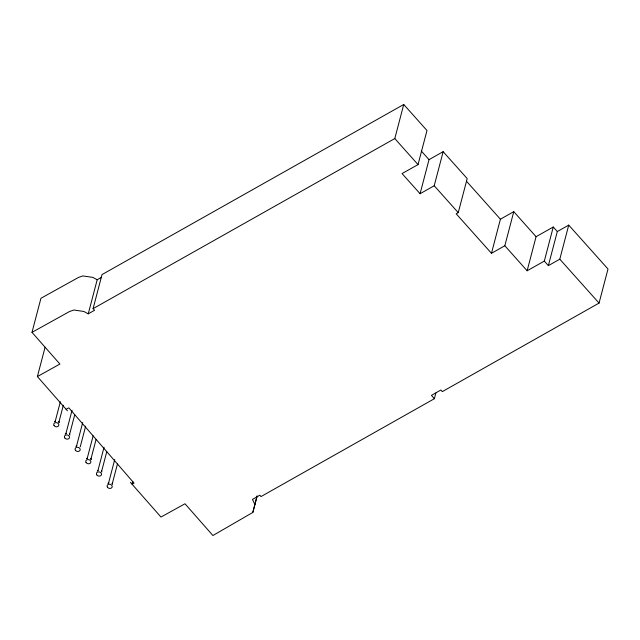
<?xml version="1.0" encoding="UTF-8"?>
<svg xmlns="http://www.w3.org/2000/svg" width="640" height="640" viewBox="0 0 640 640"><rect width="100%" height="100%" fill="white"/><g stroke="black" fill="none" stroke-linecap="round" stroke-linejoin="round"><path stroke-width="0.96" d="M130.432 482.36L160.984 517.048L185 503.768L212.896 535.52L252.84 512.432L257.064 495.888M67.424 410.792L37.392 376.576L59.904 364.048L32 332.352L40.944 298.272L78.528 277.416L82.84 275.936L92.864 277.384L97.184 279.768L101.144 277.528M37.392 376.576L45.088 347.224M60.376 401.704L55.176 421.512L55.408 420.968L54.504 421.76M63.328 405.256L58.88 422.24L58.832 421.64L59.208 422.68M32 332.352L69.584 311.496L73.896 310.016L83.92 311.472L88.248 313.848L97.184 279.768M88.248 313.848L94.576 310.264L93.08 308.656L102.024 274.576L403.744 104.48L426.976 130.512L418.032 164.6L402.056 173.568L420.08 193.728L434.208 185.752L443.152 151.672L467.192 178.576L458.248 212.664L456.168 213.784L491.472 253.296L504.832 245.744L513.776 211.664L536.072 236.696L527.136 270.776L504.832 245.744M72.04 410.248L65.848 433.832L66.08 433.288L65.176 434.088M74.744 414.744L69.552 434.56L69.504 433.96L69.88 435.008M82.712 422.568L76.52 446.152L76.752 445.608L75.848 446.408M80.224 446.88L85.664 426.128M93.136 435.84L87.192 458.48L87.432 457.928L86.52 458.728M96.088 439.392L90.896 459.2L90.848 458.6L91.224 459.648M97.872 470.8L104.056 447.216M101.568 471.52L106.768 451.712M114.728 459.536L108.544 483.12L108.776 482.576L107.872 483.368M117.44 464.032L112.24 483.848L112.192 483.248L112.568 484.296M132.808 481.376L132.064 484.216L134.04 483.144L68.816 407.848L66.12 409.304M252.84 512.432L257.064 496.336M93.08 308.656L394.8 138.56L403.744 104.48M420.08 193.728L429.016 159.648L443.152 151.672M254.824 504.408L252.464 499.4L259.808 495.216L260.992 496.584L434.368 398.712L435.856 393.032M491.472 253.296L500.408 219.216L513.776 211.664M544.312 261.096L553.256 227.016L557.304 231.56L548.36 265.648L544.312 261.096L527.136 270.776M548.36 265.648L559.792 259.192L568.736 225.104L608 269.008L599.056 303.088L442.32 391.632L440.856 390.008L431.424 395.376L434.368 398.712M97.2 471.048L98.104 470.256M536.072 236.696L553.256 227.016M557.304 231.56L568.736 225.104M559.792 259.192L599.056 303.088M466.448 181.2L500.408 219.216M421.296 151.008L429.016 159.648M434.208 185.752L458.248 212.664M394.8 138.56L418.032 164.6M101.52 470.92L101.896 471.968M107.424 487.184A2.592 2.08 14.7 0 0 111.872 487.568A2.592 2.08 14.7 0 0 109.64 484.216A2.592 2.08 14.7 0 0 107.424 487.184M96.752 474.856A2.592 2.08 14.7 0 0 101.2 475.248A2.592 2.08 14.7 0 0 98.968 471.896A2.592 2.08 14.7 0 0 96.752 474.856M86.08 462.536A2.592 2.08 14.7 0 0 90.52 462.928A2.592 2.08 14.7 0 0 88.296 459.576A2.592 2.08 14.7 0 0 86.08 462.536M75.408 450.216A2.592 2.08 14.7 0 0 79.848 450.608A2.592 2.08 14.7 0 0 77.624 447.256A2.592 2.08 14.7 0 0 75.408 450.216M64.736 437.896A2.592 2.08 14.7 0 0 69.176 438.28A2.592 2.08 14.7 0 0 66.952 434.928A2.592 2.08 14.7 0 0 64.736 437.896M54.064 425.568A2.592 2.08 14.7 0 0 58.504 425.96A2.592 2.08 14.7 0 0 56.28 422.608A2.592 2.08 14.7 0 0 54.064 425.568"/></g></svg>
